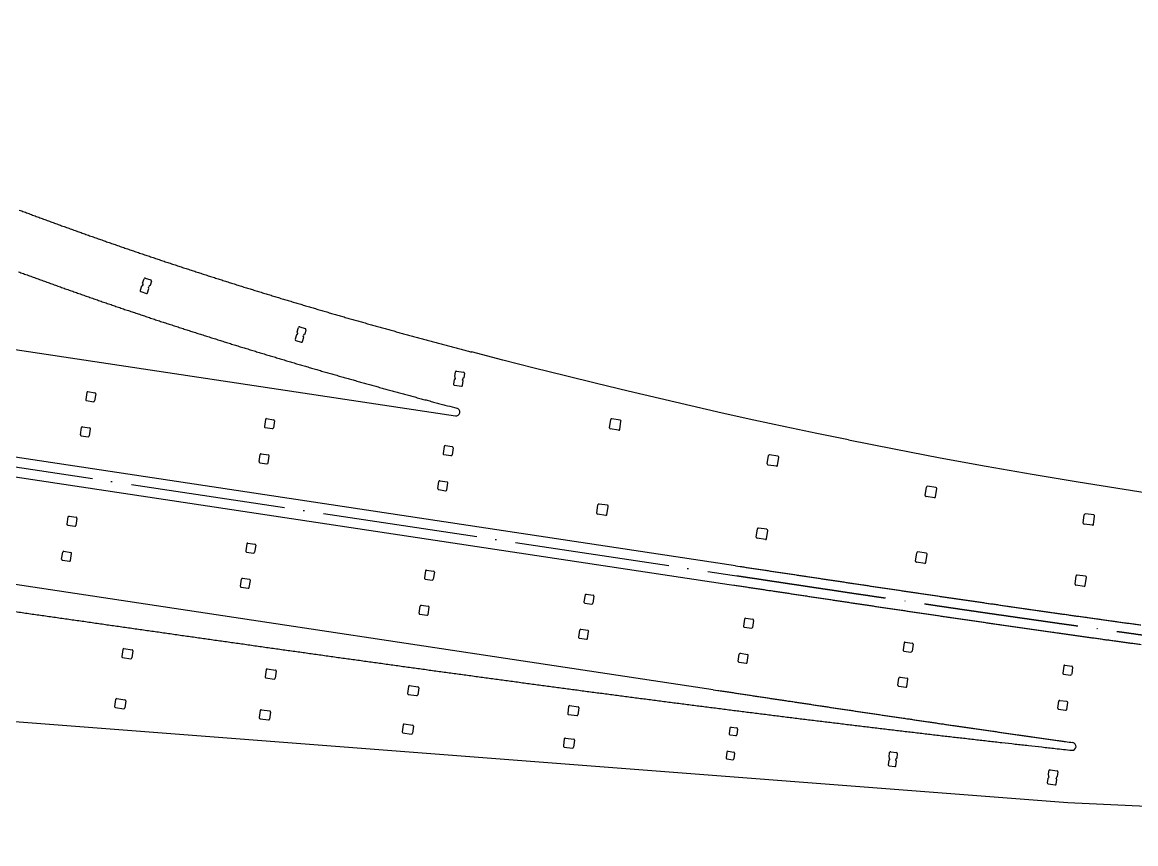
# Model space of a CAD drawing. Header units: inches. Extents: x 499362 to 502582, y 2541888 to 2545349.
# Drawn here: x 501699.5 to 501872, y 2543435.4 to 2543562.6 of the extents above; entities that cross this region are included whole.
import ezdxf

# ---------------------------------------------------------------- set-up
doc = ezdxf.new("R2010")
doc.units = ezdxf.units.IN
doc.linetypes.add('ACAD_ISO04W100', pattern=[30, 24, -3, 0, -3])
doc.layers.add('0-段落划分', color=2, linetype='Continuous')
doc.layers.add('桥-立柱', color=5, linetype='Continuous')

# ---------------------------------------------------------------- blocks, each defined once
blk = doc.blocks.new('A$C035667EC')
at = {"layer": '桥-立柱', "color": 1, "linetype": 'Continuous'}
for p, q in [((501718.17, 2543522.25), (501718.39, 2543522.92)), ((501718.58, 2543523.01), (501719.44, 2543522.73)), ((501718.01, 2543521.78), (501717.79, 2543521.12)), ((501718.14, 2543521.84), (501718.01, 2543521.78)), ((501718.19, 2543521.99), (501718.14, 2543521.84)), ((501718.23, 2543522.13), (501718.17, 2543522.25)), ((501718.19, 2543521.99), (501718.23, 2543522.13)), ((501718.93, 2543520.73), (501719.15, 2543521.4)), ((501719.09, 2543521.53), (501719.14, 2543521.67)), ((501719.15, 2543521.4), (501719.09, 2543521.53)), ((501719.18, 2543521.81), (501719.14, 2543521.67)), ((501719.31, 2543521.87), (501719.18, 2543521.81)), ((501719.53, 2543522.54), (501719.31, 2543521.87)), ((501717.88, 2543520.93), (501718.74, 2543520.64)), ((501741.98, 2543514.21), (501741.78, 2543513.54)), ((501742.1, 2543514.28), (501741.98, 2543514.21)), ((501742.14, 2543514.42), (501742.1, 2543514.28)), ((501742.12, 2543514.69), (501742.32, 2543515.36)), ((501742.19, 2543514.56), (501742.12, 2543514.69)), ((501742.14, 2543514.42), (501742.19, 2543514.56)), ((501742.5, 2543515.46), (501743.37, 2543515.21)), ((501743.06, 2543513.99), (501743.1, 2543514.14)), ((501743.15, 2543514.28), (501743.1, 2543514.14)), ((501743.27, 2543514.35), (501743.15, 2543514.28)), ((501743.47, 2543515.02), (501743.27, 2543514.35)), ((501741.88, 2543513.35), (501742.74, 2543513.1)), ((501742.93, 2543513.2), (501743.13, 2543513.87)), ((501743.13, 2543513.87), (501743.06, 2543513.99)), ((501766.44, 2543507.3), (501766.34, 2543506.61)), ((501766.56, 2543507.38), (501766.44, 2543507.3)), ((501766.52, 2543507.79), (501766.62, 2543508.49)), ((501766.6, 2543507.68), (501766.52, 2543507.79)), ((501766.58, 2543507.53), (501766.56, 2543507.38)), ((501766.58, 2543507.53), (501766.6, 2543507.68)), ((501766.79, 2543508.61), (501767.88, 2543508.45)), ((501767.74, 2543507.2), (501767.77, 2543507.35)), ((501767.83, 2543507.09), (501767.74, 2543507.2)), ((501767.79, 2543507.5), (501767.77, 2543507.35)), ((501767.9, 2543507.59), (501767.79, 2543507.5)), ((501768.01, 2543508.28), (501767.9, 2543507.59)), ((501709.68, 2543505.43), (501710.77, 2543505.26)), ((501766.47, 2543506.44), (501767.55, 2543506.27)), ((501767.72, 2543506.4), (501767.83, 2543507.09)), ((501709.51, 2543505.3), (501709.35, 2543504.21)), ((501709.47, 2543504.04), (501710.56, 2543503.88)), ((501710.89, 2543505.09), (501710.73, 2543504)), ((501737.2, 2543501.13), (501737.03, 2543500.04)), ((501737.37, 2543501.25), (501738.46, 2543501.09)), ((501738.58, 2543500.92), (501738.42, 2543499.83)), ((501790.5, 2543499.82), (501790.69, 2543501.11)), ((501792.15, 2543501.04), (501790.86, 2543501.24)), ((501792.08, 2543499.59), (501792.27, 2543500.87)), ((501708.53, 2543498.77), (501708.69, 2543499.86)), ((501708.65, 2543498.6), (501709.74, 2543498.44)), ((501708.86, 2543499.99), (501709.95, 2543499.82)), ((501709.91, 2543498.57), (501710.08, 2543499.65)), ((501737.16, 2543499.87), (501738.25, 2543499.71)), ((501791.91, 2543499.46), (501790.62, 2543499.65)), ((501764.88, 2543496.95), (501764.72, 2543495.87)), ((501765.06, 2543497.08), (501766.14, 2543496.92)), ((501736.21, 2543494.6), (501736.38, 2543495.69)), ((501736.55, 2543495.82), (501737.64, 2543495.65)), ((501737.6, 2543494.39), (501737.76, 2543495.48)), ((501764.85, 2543495.7), (501765.93, 2543495.53)), ((501766.27, 2543496.75), (501766.11, 2543495.66)), ((501814.94, 2543494.24), (501815.13, 2543495.53)), ((501816.59, 2543495.46), (501815.3, 2543495.65)), ((501816.52, 2543494), (501816.71, 2543495.29)), ((501736.34, 2543494.43), (501737.43, 2543494.27)), ((501816.35, 2543493.88), (501815.06, 2543494.07)), ((501764.24, 2543491.64), (501765.32, 2543491.48)), ((501763.9, 2543490.43), (501764.07, 2543491.52)), ((501764.03, 2543490.26), (501765.11, 2543490.09)), ((501765.29, 2543490.22), (501765.45, 2543491.31)), ((501839.41, 2543489.36), (501839.6, 2543490.65)), ((501841.06, 2543490.58), (501839.77, 2543490.77)), ((501840.99, 2543489.13), (501841.18, 2543490.41)), ((501840.82, 2543489), (501839.54, 2543489.19)), ((501788.51, 2543486.62), (501788.7, 2543487.9)), ((501789.92, 2543486.25), (501788.63, 2543486.45)), ((501790.16, 2543487.84), (501788.87, 2543488.03)), ((501790.09, 2543486.38), (501790.28, 2543487.67)), ((501865.51, 2543486.33), (501864.22, 2543486.5)), ((501706.6, 2543486.02), (501706.44, 2543484.93)), ((501706.57, 2543484.76), (501707.65, 2543484.6)), ((501706.77, 2543486.14), (501707.86, 2543485.98)), ((501707.99, 2543485.81), (501707.82, 2543484.72)), ((501863.88, 2543485.08), (501864.05, 2543486.37)), ((501865.3, 2543484.74), (501864.01, 2543484.92)), ((501865.47, 2543484.87), (501865.64, 2543486.16)), ((501813.23, 2543482.89), (501813.42, 2543484.18)), ((501814.88, 2543484.11), (501813.59, 2543484.3)), ((501814.81, 2543482.65), (501815, 2543483.94)), ((501734.29, 2543481.85), (501734.13, 2543480.76)), ((501734.46, 2543481.97), (501735.55, 2543481.81)), ((501735.68, 2543481.64), (501735.51, 2543480.55)), ((501814.64, 2543482.53), (501813.35, 2543482.72)), ((501705.62, 2543479.49), (501705.78, 2543480.58)), ((501705.96, 2543480.71), (501707.04, 2543480.54)), ((501707, 2543479.28), (501707.17, 2543480.37)), ((501734.25, 2543480.59), (501735.34, 2543480.42)), ((501837.91, 2543479.2), (501838.1, 2543480.48)), ((501839.55, 2543480.42), (501838.27, 2543480.61)), ((501839.49, 2543478.96), (501839.68, 2543480.25)), ((501705.75, 2543479.32), (501706.83, 2543479.16)), ((501839.32, 2543478.84), (501838.03, 2543479.03)), ((501733.31, 2543475.32), (501733.47, 2543476.41)), ((501733.64, 2543476.53), (501734.73, 2543476.37)), ((501734.69, 2543475.11), (501734.86, 2543476.2)), ((501761.98, 2543477.67), (501761.81, 2543476.58)), ((501761.94, 2543476.41), (501763.03, 2543476.25)), ((501762.15, 2543477.8), (501763.24, 2543477.63)), ((501763.36, 2543477.46), (501763.2, 2543476.38)), ((501862.61, 2543475.61), (501862.78, 2543476.9)), ((501864.24, 2543476.86), (501862.95, 2543477.03)), ((501864.2, 2543475.4), (501864.37, 2543476.69)), ((501733.43, 2543475.15), (501734.52, 2543474.98)), ((501864.03, 2543475.27), (501862.74, 2543475.45)), ((501786.7, 2543473.95), (501786.54, 2543472.86)), ((501786.66, 2543472.69), (501787.75, 2543472.52)), ((501786.87, 2543474.07), (501787.96, 2543473.91)), ((501788.08, 2543473.74), (501787.92, 2543472.65)), ((501760.99, 2543471.15), (501761.16, 2543472.23)), ((501761.12, 2543470.98), (501762.21, 2543470.81)), ((501761.33, 2543472.36), (501762.42, 2543472.2)), ((501762.38, 2543470.94), (501762.54, 2543472.03)), ((501811.42, 2543470.22), (501811.26, 2543469.13)), ((501811.59, 2543470.35), (501812.68, 2543470.18)), ((501812.8, 2543470.01), (501812.64, 2543468.92)), ((501785.72, 2543467.42), (501785.88, 2543468.51)), ((501786.05, 2543468.63), (501787.14, 2543468.47)), ((501787.1, 2543467.21), (501787.26, 2543468.3)), ((501811.38, 2543468.96), (501812.47, 2543468.8)), ((501785.84, 2543467.25), (501786.93, 2543467.09)), ((501836.14, 2543466.52), (501835.97, 2543465.43)), ((501836.31, 2543466.65), (501837.39, 2543466.49)), ((501837.52, 2543466.32), (501837.36, 2543465.23)), ((501715.08, 2543465.51), (501714.93, 2543464.42)), ((501715.05, 2543464.25), (501716.34, 2543464.07)), ((501715.25, 2543465.64), (501716.54, 2543465.45)), ((501716.67, 2543465.29), (501716.51, 2543464.2)), ((501810.44, 2543463.69), (501810.6, 2543464.78)), ((501810.77, 2543464.91), (501811.86, 2543464.74)), ((501811.82, 2543463.49), (501811.98, 2543464.57)), ((501836.1, 2543465.26), (501837.19, 2543465.1)), ((501737.28, 2543462.36), (501737.13, 2543461.27)), ((501737.45, 2543462.49), (501738.74, 2543462.31)), ((501810.56, 2543463.52), (501811.65, 2543463.36)), ((501860.85, 2543462.94), (501860.7, 2543461.85)), ((501861.02, 2543463.07), (501862.11, 2543462.92)), ((501862.24, 2543462.75), (501862.09, 2543461.66)), ((501737.26, 2543461.1), (501738.55, 2543460.92)), ((501738.87, 2543462.14), (501738.72, 2543461.05)), ((501835.17, 2543459.99), (501835.33, 2543461.08)), ((501835.5, 2543461.21), (501836.59, 2543461.05)), ((501836.56, 2543459.79), (501836.72, 2543460.88)), ((501860.83, 2543461.68), (501861.92, 2543461.53)), ((501759.35, 2543459.79), (501759.2, 2543458.7)), ((501759.52, 2543459.92), (501760.8, 2543459.74)), ((501760.93, 2543459.57), (501760.78, 2543458.48)), ((501835.3, 2543459.82), (501836.38, 2543459.66)), ((501713.98, 2543457.76), (501713.82, 2543456.67)), ((501714.15, 2543457.89), (501715.43, 2543457.7)), ((501715.56, 2543457.53), (501715.41, 2543456.44)), ((501759.32, 2543458.53), (501760.61, 2543458.36)), ((501859.94, 2543456.41), (501860.09, 2543457.5)), ((501860.26, 2543457.62), (501861.35, 2543457.47)), ((501861.32, 2543456.21), (501861.47, 2543457.3)), ((501713.95, 2543456.5), (501715.24, 2543456.32)), ((501736.39, 2543456.03), (501736.24, 2543454.94)), ((501736.56, 2543456.16), (501737.85, 2543455.98)), ((501737.98, 2543455.81), (501737.82, 2543454.72)), ((501784.16, 2543456.68), (501784.02, 2543455.59)), ((501784.15, 2543455.42), (501785.43, 2543455.25)), ((501784.33, 2543456.81), (501785.62, 2543456.64)), ((501785.75, 2543456.47), (501785.6, 2543455.38)), ((501860.06, 2543456.24), (501861.15, 2543456.08)), ((501736.37, 2543454.77), (501737.65, 2543454.59)), ((501758.53, 2543453.83), (501758.38, 2543452.74)), ((501758.69, 2543453.96), (501759.98, 2543453.78)), ((501758.5, 2543452.57), (501759.79, 2543452.39)), ((501760.11, 2543453.61), (501759.96, 2543452.52)), ((501809.15, 2543453.33), (501809.04, 2543452.44)), ((501809.17, 2543452.27), (501810.06, 2543452.16)), ((501809.32, 2543453.46), (501810.21, 2543453.35)), ((501810.34, 2543453.18), (501810.23, 2543452.29)), ((501783.49, 2543451.65), (501783.35, 2543450.56)), ((501783.48, 2543450.39), (501784.77, 2543450.22)), ((501783.66, 2543451.78), (501784.95, 2543451.61)), ((501785.08, 2543451.44), (501784.94, 2543450.35)), ((501808.68, 2543449.6), (501808.56, 2543448.71)), ((501808.69, 2543448.54), (501809.59, 2543448.43)), ((501808.85, 2543449.73), (501809.74, 2543449.62)), ((501809.87, 2543449.45), (501809.76, 2543448.56)), ((501833.81, 2543448.84), (501833.89, 2543449.53)), ((501833.89, 2543448.73), (501833.81, 2543448.84)), ((501833.88, 2543448.58), (501833.86, 2543448.43)), ((501833.88, 2543448.58), (501833.89, 2543448.73)), ((501834.05, 2543449.66), (501834.95, 2543449.56)), ((501834.89, 2543448.61), (501834.87, 2543448.46)), ((501835, 2543448.69), (501834.89, 2543448.61)), ((501835.08, 2543449.39), (501835, 2543448.69)), ((501833.75, 2543448.34), (501833.66, 2543447.64)), ((501833.86, 2543448.43), (501833.75, 2543448.34)), ((501833.8, 2543447.48), (501834.69, 2543447.37)), ((501834.85, 2543448.31), (501834.87, 2543448.46)), ((501834.94, 2543448.2), (501834.85, 2543448.31)), ((501834.86, 2543447.5), (501834.94, 2543448.2)), ((501858.74, 2543446.85), (501859.83, 2543446.7)), ((501858.41, 2543445.54), (501858.31, 2543444.85)), ((501858.52, 2543445.62), (501858.41, 2543445.54)), ((501858.48, 2543446.03), (501858.57, 2543446.73)), ((501858.56, 2543445.92), (501858.48, 2543446.03)), ((501858.54, 2543445.77), (501858.52, 2543445.62)), ((501858.54, 2543445.77), (501858.56, 2543445.92)), ((501859.7, 2543444.65), (501859.79, 2543445.34)), ((501859.71, 2543445.46), (501859.73, 2543445.61)), ((501859.79, 2543445.34), (501859.71, 2543445.46)), ((501859.75, 2543445.75), (501859.73, 2543445.61)), ((501859.86, 2543445.84), (501859.75, 2543445.75)), ((501859.96, 2543446.53), (501859.86, 2543445.84)), ((501858.44, 2543444.68), (501859.53, 2543444.52))]:
    blk.add_line(p, q, dxfattribs=at)
for centre, start, end in [((501718.54, 2543522.87), 71.4683, 161.4683), ((501719.39, 2543522.58), 341.4683, 71.4683), ((501717.93, 2543521.07), 161.4683, 251.4683), ((501718.79, 2543520.78), 251.4683, 341.4683), ((501742.46, 2543515.32), 73.5179, 163.5179), ((501743.33, 2543515.06), 343.5179, 73.5179), ((501741.92, 2543513.49), 163.5179, 253.5179), ((501742.79, 2543513.24), 253.5179, 343.5179), ((501766.77, 2543508.46), 81.4286, 171.4286), ((501767.86, 2543508.3), 351.4286, 81.4286), ((501709.66, 2543505.28), 81.4286, 171.4286), ((501766.49, 2543506.59), 171.4286, 261.4286), ((501767.58, 2543506.42), 261.4286, 351.4286), ((501709.49, 2543504.19), 171.4286, 261.4286), ((501710.58, 2543504.03), 261.4286, 351.4286), ((501710.75, 2543505.11), 351.4286, 81.4286), ((501737.35, 2543501.11), 81.4286, 171.4286), ((501738.43, 2543500.94), 351.4286, 81.4286), ((501790.84, 2543501.09), 81.4285, 171.4285), ((501792.13, 2543500.89), 351.4285, 81.4285), ((501708.68, 2543498.75), 171.4286, 261.4286), ((501708.84, 2543499.84), 81.4286, 171.4286), ((501709.76, 2543498.59), 261.4286, 351.4286), ((501709.93, 2543499.68), 351.4286, 81.4286), ((501737.18, 2543500.02), 171.4286, 261.4286), ((501738.27, 2543499.85), 261.4286, 351.4286), ((501790.65, 2543499.8), 171.4285, 261.4285), ((501791.93, 2543499.61), 261.4285, 351.4285), ((501765.03, 2543496.93), 81.4286, 171.4286), ((501766.12, 2543496.77), 351.4286, 81.4286), ((501736.53, 2543495.67), 81.4286, 171.4286), ((501737.61, 2543495.5), 351.4286, 81.4286), ((501764.87, 2543495.84), 171.4286, 261.4286), ((501765.96, 2543495.68), 261.4286, 351.4286), ((501815.28, 2543495.5), 81.431, 171.431), ((501816.57, 2543495.31), 351.431, 81.431), ((501736.36, 2543494.58), 171.4286, 261.4286), ((501737.45, 2543494.42), 261.4286, 351.4286), ((501815.09, 2543494.22), 171.431, 261.431), ((501816.37, 2543494.03), 261.431, 351.431), ((501764.21, 2543491.49), 81.4286, 171.4286), ((501764.05, 2543490.41), 171.4286, 261.4286), ((501765.14, 2543490.24), 261.4286, 351.4286), ((501765.3, 2543491.33), 351.4286, 81.4286), ((501839.75, 2543490.63), 81.5912, 171.5912), ((501841.03, 2543490.44), 351.5912, 81.5912), ((501839.56, 2543489.34), 171.5912, 261.5912), ((501840.84, 2543489.15), 261.5912, 351.5912), ((501788.66, 2543486.6), 171.4285, 261.4285), ((501788.85, 2543487.88), 81.4285, 171.4285), ((501790.14, 2543487.69), 351.4285, 81.4285), ((501864.2, 2543486.35), 82.3632, 172.3632), ((501706.59, 2543484.91), 171.4286, 261.4286), ((501706.75, 2543486), 81.4286, 171.4286), ((501707.68, 2543484.74), 261.4286, 351.4286), ((501707.84, 2543485.83), 351.4286, 81.4286), ((501789.94, 2543486.4), 261.4285, 351.4285), ((501864.03, 2543485.06), 172.3632, 262.3632), ((501865.32, 2543484.89), 262.3632, 352.3632), ((501865.49, 2543486.18), 352.3632, 82.3632), ((501813.57, 2543484.16), 81.431, 171.431), ((501814.86, 2543483.96), 351.431, 81.431), ((501734.44, 2543481.82), 81.4286, 171.4286), ((501735.53, 2543481.66), 351.4286, 81.4286), ((501813.38, 2543482.87), 171.431, 261.431), ((501814.66, 2543482.68), 261.431, 351.431), ((501705.93, 2543480.56), 81.4286, 171.4286), ((501707.02, 2543480.39), 351.4286, 81.4286), ((501734.28, 2543480.74), 171.4286, 261.4286), ((501735.36, 2543480.57), 261.4286, 351.4286), ((501838.25, 2543480.46), 81.5912, 171.5912), ((501839.53, 2543480.27), 351.5912, 81.5912), ((501705.77, 2543479.47), 171.4286, 261.4286), ((501706.86, 2543479.31), 261.4286, 351.4286), ((501838.06, 2543479.17), 171.5912, 261.5912), ((501839.34, 2543478.98), 261.5912, 351.5912), ((501733.62, 2543476.38), 81.4286, 171.4286), ((501734.71, 2543476.22), 351.4286, 81.4286), ((501761.96, 2543476.56), 171.4286, 261.4286), ((501762.13, 2543477.65), 81.4286, 171.4286), ((501763.05, 2543476.4), 261.4286, 351.4286), ((501763.21, 2543477.49), 351.4286, 81.4286), ((501862.93, 2543476.88), 82.3632, 172.3632), ((501864.22, 2543476.71), 352.3632, 82.3632), ((501733.46, 2543475.3), 171.4286, 261.4286), ((501734.54, 2543475.13), 261.4286, 351.4286), ((501862.76, 2543475.59), 172.3632, 262.3632), ((501864.05, 2543475.42), 262.3632, 352.3632), ((501786.68, 2543472.84), 171.4286, 261.4286), ((501786.85, 2543473.92), 81.4286, 171.4286), ((501787.77, 2543472.67), 261.4286, 351.4286), ((501787.94, 2543473.76), 351.4286, 81.4286), ((501761.14, 2543471.12), 171.4286, 261.4286), ((501761.31, 2543472.21), 81.4286, 171.4286), ((501762.23, 2543470.96), 261.4286, 351.4286), ((501762.39, 2543472.05), 351.4286, 81.4286), ((501811.57, 2543470.2), 81.4322, 171.4322), ((501812.66, 2543470.03), 351.4322, 81.4322), ((501786.03, 2543468.49), 81.4286, 171.4286), ((501787.12, 2543468.32), 351.4286, 81.4286), ((501811.4, 2543469.11), 171.4322, 261.4322), ((501812.49, 2543468.95), 261.4322, 351.4322), ((501785.86, 2543467.4), 171.4286, 261.4286), ((501786.95, 2543467.23), 261.4286, 351.4286), ((501836.28, 2543466.5), 81.5916, 171.5916), ((501837.37, 2543466.34), 351.5916, 81.5916), ((501715.07, 2543464.4), 171.888, 261.888), ((501715.23, 2543465.49), 81.888, 171.888), ((501716.36, 2543464.22), 261.888, 351.888), ((501716.52, 2543465.31), 351.888, 81.888), ((501810.75, 2543464.76), 81.4322, 171.4322), ((501811.84, 2543464.6), 351.4322, 81.4322), ((501836.12, 2543465.41), 171.5916, 261.5916), ((501837.21, 2543465.25), 261.5916, 351.5916), ((501737.43, 2543462.34), 81.9901, 171.9901), ((501738.72, 2543462.16), 351.9901, 81.9901), ((501810.58, 2543463.67), 171.4322, 261.4322), ((501811.67, 2543463.51), 261.4322, 351.4322), ((501861, 2543462.92), 81.9957, 171.9957), ((501862.09, 2543462.77), 351.9957, 81.9957), ((501737.28, 2543461.25), 171.9901, 261.9901), ((501738.57, 2543461.07), 261.9901, 351.9901), ((501835.48, 2543461.06), 81.5916, 171.5916), ((501836.57, 2543460.9), 351.5916, 81.5916), ((501860.85, 2543461.83), 171.9957, 261.9957), ((501861.94, 2543461.68), 261.9957, 351.9957), ((501759.5, 2543459.77), 82.1585, 172.1585), ((501760.78, 2543459.59), 352.1585, 82.1585), ((501835.32, 2543459.97), 171.5916, 261.5916), ((501836.41, 2543459.81), 261.5916, 351.5916), ((501714.13, 2543457.74), 81.888, 171.888), ((501715.41, 2543457.55), 351.888, 81.888), ((501759.35, 2543458.68), 172.1585, 262.1585), ((501760.63, 2543458.5), 262.1585, 352.1585), ((501860.24, 2543457.47), 81.9957, 171.9957), ((501861.33, 2543457.32), 351.9957, 81.9957), ((501713.97, 2543456.65), 171.888, 261.888), ((501715.26, 2543456.46), 261.888, 351.888), ((501736.54, 2543456.01), 81.9901, 171.9901), ((501737.83, 2543455.83), 351.9901, 81.9901), ((501784.17, 2543455.57), 172.4295, 262.4295), ((501784.31, 2543456.66), 82.4295, 172.4295), ((501785.6, 2543456.49), 352.4295, 82.4295), ((501860.08, 2543456.39), 171.9957, 261.9957), ((501861.17, 2543456.23), 261.9957, 351.9957), ((501736.39, 2543454.92), 171.9901, 261.9901), ((501737.68, 2543454.74), 261.9901, 351.9901), ((501758.67, 2543453.81), 82.1585, 172.1585), ((501759.96, 2543453.63), 352.1585, 82.1585), ((501785.45, 2543455.4), 262.4295, 352.4295), ((501758.52, 2543452.72), 172.1585, 262.1585), ((501759.81, 2543452.54), 262.1585, 352.1585), ((501809.19, 2543452.42), 172.7858, 262.7858), ((501809.3, 2543453.31), 82.7858, 172.7858), ((501810.08, 2543452.3), 262.7858, 352.7858), ((501810.19, 2543453.2), 352.7858, 82.7858), ((501783.5, 2543450.54), 172.4295, 262.4295), ((501783.64, 2543451.63), 82.4295, 172.4295), ((501784.79, 2543450.37), 262.4295, 352.4295), ((501784.93, 2543451.46), 352.4295, 82.4295), ((501808.71, 2543448.69), 172.7858, 262.7858), ((501808.83, 2543449.58), 82.7858, 172.7858), ((501809.61, 2543448.58), 262.7858, 352.7858), ((501809.72, 2543449.47), 352.7858, 82.7858), ((501834.04, 2543449.51), 83.2283, 173.2283), ((501834.93, 2543449.41), 353.2283, 83.2283), ((501833.81, 2543447.63), 173.2283, 263.2283), ((501834.71, 2543447.52), 263.2283, 353.2283), ((501858.72, 2543446.71), 81.9957, 171.9957), ((501859.81, 2543446.55), 351.9957, 81.9957), ((501858.46, 2543444.82), 171.9957, 261.9957), ((501859.55, 2543444.67), 261.9957, 351.9957)]:
    blk.add_arc(centre, 0.15, start, end, dxfattribs=at)
blk = doc.blocks.new('A$C3A006F90')
at = {"layer": '0-段落划分', "color": 2}
for p, q in [((501810.03, 2543478.47), (501251.59, 2543562.64)), ((501249.41, 2543559.94), (501809.01, 2543475.59)), ((501806.55, 2543459.27), (501246.95, 2543543.62)), ((501523.71, 2543538.31), (501766.62, 2543501.7)), ((501592.65, 2543462.49), (501861.51, 2543441.8)), ((501861.51, 2543441.8), (501921.48, 2543439.03))]:
    blk.add_line(p, q, dxfattribs=at)
at = {"layer": '0-段落划分', "color": 2, "linetype": 'ACAD_ISO04W100'}
blk.add_line((501299.73, 2543553.87), (501809.52, 2543477.03), dxfattribs=at)
at = {"layer": '0-段落划分', "color": 2, "flags": 128}
for points in [[(501699.06, 2543533.56, -0.000339), (501699.81, 2543533.28, -0.000337), (501700.56, 2543533, -0.000336), (501701.31, 2543532.72, -0.000335), (501702.06, 2543532.44, -0.000334), (501702.81, 2543532.17, -0.000332), (501703.56, 2543531.89, -0.000331), (501704.31, 2543531.62, -0.00033), (501705.06, 2543531.34, -0.000329), (501705.81, 2543531.07, -0.000328), (501706.56, 2543530.8, -0.000326), (501707.32, 2543530.53, -0.000325), (501708.07, 2543530.26, -0.000324), (501708.82, 2543529.99, -0.000323), (501709.58, 2543529.72, -0.000321), (501710.33, 2543529.45, -0.00032), (501711.08, 2543529.19, -0.000319), (501711.84, 2543528.92, -0.000318), (501712.59, 2543528.66, -0.000316), (501713.35, 2543528.4, -0.000315), (501714.1, 2543528.13, -0.000314), (501714.86, 2543527.87, -0.000313), (501715.61, 2543527.61, -0.000312), (501716.37, 2543527.35, -0.00031), (501717.13, 2543527.09, -0.000309), (501717.88, 2543526.84, -0.000308), (501718.64, 2543526.58, -0.000307), (501719.4, 2543526.33, -0.000305), (501720.16, 2543526.07, -0.000304), (501720.92, 2543525.82, -0.000303), (501721.67, 2543525.56, -0.000302), (501722.43, 2543525.31, -0.0003), (501723.19, 2543525.06, -0.000299), (501723.95, 2543524.81, -0.000298), (501724.71, 2543524.56, -0.000297), (501725.47, 2543524.32, -0.000296), (501726.23, 2543524.07, -0.000294), (501726.99, 2543523.82, -0.000293), (501727.75, 2543523.58, -0.000292), (501728.51, 2543523.33, -0.000291), (501729.28, 2543523.09, -0.000289), (501730.04, 2543522.85, -0.000288), (501730.8, 2543522.6, -0.000287), (501731.56, 2543522.36, -0.000286), (501732.33, 2543522.12, -0.000284), (501733.09, 2543521.88, -0.000283), (501733.85, 2543521.64, -0.000282), (501734.62, 2543521.41, -0.000281), (501735.38, 2543521.17, -0.00028), (501736.14, 2543520.93, -0.000278), (501736.91, 2543520.7, -0.000277), (501737.67, 2543520.47, -0.000276), (501738.44, 2543520.23, -0.000275), (501739.2, 2543520, -0.000273), (501739.97, 2543519.77, -0.000272), (501740.73, 2543519.54, -0.000271), (501741.5, 2543519.31, -0.00027), (501742.27, 2543519.08, -0.000268), (501743.03, 2543518.85, -0.000267), (501743.8, 2543518.62, -0.000266), (501744.57, 2543518.4, -0.000265), (501745.33, 2543518.17, -0.000263), (501746.1, 2543517.95, -0.000262), (501746.87, 2543517.72, -0.000261), (501747.64, 2543517.5, -0.00026), (501748.4, 2543517.28, -0.000259), (501749.17, 2543517.05, -0.000257), (501749.94, 2543516.83, -0.000256), (501750.71, 2543516.61, -0.000255), (501751.48, 2543516.39, -0.000254), (501752.25, 2543516.17, -0.000252), (501753.02, 2543515.96, -0.000251), (501753.79, 2543515.74, -0.00025), (501754.56, 2543515.52, -0.000249), (501755.33, 2543515.31, -0.000247), (501756.1, 2543515.09, -0.000246), (501756.87, 2543514.88, -0.000245), (501757.64, 2543514.67, -0.000244), (501758.41, 2543514.45, -0.000243), (501759.18, 2543514.24, -0.000241), (501759.95, 2543514.03, -0.00024), (501760.73, 2543513.82, -0.000239), (501761.5, 2543513.61, -0.000238), (501762.27, 2543513.4, -0.000236), (501763.04, 2543513.19, -0.000235), (501763.81, 2543512.99, -0.000234), (501764.59, 2543512.78, -0.000233), (501765.36, 2543512.58, -0.000231), (501766.13, 2543512.37, -0.00023), (501766.91, 2543512.17, -0.000229), (501767.68, 2543511.96, -0.000228), (501768.45, 2543511.76, -0.000201), (501769.14, 2543511.58, -0.000201)], [(501698.94, 2543524, -0.000344), (501699.7, 2543523.72, -0.000343), (501700.46, 2543523.44, -0.000341), (501701.22, 2543523.16, -0.00034), (501701.98, 2543522.88, -0.000339), (501702.75, 2543522.61, -0.000337), (501703.51, 2543522.33, -0.000336), (501704.27, 2543522.06, -0.000335), (501705.04, 2543521.78, -0.000333), (501705.8, 2543521.51, -0.000332), (501706.57, 2543521.24, -0.000331), (501707.33, 2543520.97, -0.00033), (501708.1, 2543520.7, -0.000328), (501708.86, 2543520.43, -0.000327), (501709.63, 2543520.16, -0.000326), (501710.39, 2543519.89, -0.000324), (501711.16, 2543519.63, -0.000323), (501711.92, 2543519.36, -0.000322), (501712.69, 2543519.1, -0.00032), (501713.46, 2543518.84, -0.000319), (501714.23, 2543518.58, -0.000318), (501714.99, 2543518.31, -0.000317), (501715.76, 2543518.05, -0.000315), (501716.53, 2543517.8, -0.000314), (501717.3, 2543517.54, -0.000313), (501718.07, 2543517.28, -0.000311), (501718.83, 2543517.02, -0.00031), (501719.6, 2543516.77, -0.000309), (501720.37, 2543516.51, -0.000307), (501721.14, 2543516.26, -0.000306), (501721.91, 2543516.01, -0.000305), (501722.68, 2543515.76, -0.000304), (501723.45, 2543515.51, -0.000302), (501724.23, 2543515.26, -0.000301), (501725, 2543515.01, -0.0003), (501725.77, 2543514.76, -0.000298), (501726.54, 2543514.51, -0.000297), (501727.31, 2543514.27, -0.000296), (501728.08, 2543514.02, -0.000294), (501728.86, 2543513.78, -0.000293), (501729.63, 2543513.54, -0.000292), (501730.4, 2543513.29, -0.000291), (501731.17, 2543513.05, -0.000289), (501731.95, 2543512.81, -0.000288), (501732.72, 2543512.57, -0.000287), (501733.49, 2543512.33, -0.000285), (501734.27, 2543512.1, -0.000284), (501735.04, 2543511.86, -0.000283), (501735.82, 2543511.62, -0.000281), (501736.59, 2543511.39, -0.00028), (501737.37, 2543511.15, -0.000279), (501738.14, 2543510.92, -0.000278), (501738.92, 2543510.69, -0.000276), (501739.69, 2543510.45, -0.000275), (501740.47, 2543510.22, -0.000274), (501741.24, 2543509.99, -0.000272), (501742.02, 2543509.76, -0.000271), (501742.8, 2543509.54, -0.00027), (501743.57, 2543509.31, -0.000269), (501744.35, 2543509.08, -0.000267), (501745.13, 2543508.86, -0.000266), (501745.9, 2543508.63, -0.000265), (501746.68, 2543508.41, -0.000263), (501747.46, 2543508.18, -0.000262), (501748.24, 2543507.96, -0.000261), (501749.02, 2543507.74, -0.000259), (501749.79, 2543507.52, -0.000258), (501750.57, 2543507.3, -0.000257), (501751.35, 2543507.08, -0.000256), (501752.13, 2543506.86, -0.000254), (501752.91, 2543506.64, -0.000253), (501753.69, 2543506.42, -0.000252), (501754.47, 2543506.21, -0.00025), (501755.25, 2543505.99, -0.000249), (501756.02, 2543505.78, -0.000248), (501756.8, 2543505.56, -0.000247), (501757.58, 2543505.35, -0.000245), (501758.36, 2543505.14, -0.000244), (501759.14, 2543504.92, -0.000243), (501759.93, 2543504.71, -0.000241), (501760.71, 2543504.5, -0.00024), (501761.49, 2543504.29, -0.000239), (501762.27, 2543504.09, -0.000238), (501763.05, 2543503.88, -0.000236), (501763.83, 2543503.67, -0.000235), (501764.61, 2543503.46, -0.000234), (501765.39, 2543503.26, -0.000232), (501766.86, 2543502.87)], [(501810.03, 2543478.47), (501810.75, 2543478.36, -0.000001), (501811.47, 2543478.25, -0.000002), (501812.19, 2543478.14, -0.000003), (501812.91, 2543478.04, -0.000004), (501813.63, 2543477.93, -0.000005), (501814.35, 2543477.82, -0.000006), (501815.07, 2543477.71, -0.000007), (501815.79, 2543477.6, -0.000008), (501816.51, 2543477.49, -0.000009), (501817.23, 2543477.38, -0.00001), (501817.95, 2543477.28, -0.000011), (501818.67, 2543477.17, -0.000012), (501819.39, 2543477.06, -0.000013), (501820.11, 2543476.95, -0.000013), (501820.83, 2543476.84, -0.000014), (501821.55, 2543476.74, -0.000015), (501822.27, 2543476.63, -0.000016), (501822.99, 2543476.52, -0.000017), (501823.71, 2543476.41, -0.000018), (501824.43, 2543476.3, -0.000019), (501825.15, 2543476.19, -0.00002), (501825.87, 2543476.09, -0.000021), (501826.59, 2543475.98, -0.000022), (501827.31, 2543475.87, -0.000023), (501828.03, 2543475.76, -0.000024), (501828.76, 2543475.66, -0.000025), (501829.48, 2543475.55, -0.000026), (501830.2, 2543475.44, -0.000026), (501830.92, 2543475.33, -0.000027), (501831.64, 2543475.22, -0.000028), (501832.36, 2543475.12, -0.000029), (501833.08, 2543475.01, -0.00003), (501833.8, 2543474.9, -0.000031), (501834.52, 2543474.8, -0.000032), (501835.24, 2543474.69, -0.000033), (501835.96, 2543474.58, -0.000034), (501836.69, 2543474.47, -0.000035), (501837.41, 2543474.37, -0.000036), (501838.13, 2543474.26, -0.000037), (501838.85, 2543474.15, -0.000038), (501839.57, 2543474.05, -0.000038), (501840.29, 2543473.94, -0.000039), (501841.01, 2543473.84, -0.00004), (501841.74, 2543473.73, -0.000041), (501842.46, 2543473.62, -0.000042), (501843.18, 2543473.52, -0.000043), (501843.9, 2543473.41, -0.000044), (501844.62, 2543473.31, -0.000045), (501845.34, 2543473.2, -0.000046), (501846.07, 2543473.1, -0.000047), (501846.79, 2543472.99, -0.000048), (501847.51, 2543472.88, -0.000049), (501848.23, 2543472.78, -0.00005), (501848.95, 2543472.67, -0.000051), (501849.67, 2543472.57, -0.000051), (501850.4, 2543472.47, -0.000052), (501851.12, 2543472.36, -0.000053), (501851.84, 2543472.26, -0.000054), (501852.56, 2543472.15, -0.000055), (501853.29, 2543472.05, -0.000056), (501854.01, 2543471.94, -0.000057), (501854.73, 2543471.84, -0.000058), (501855.45, 2543471.74, -0.000059), (501856.18, 2543471.63, -0.00006), (501856.9, 2543471.53, -0.000061), (501857.62, 2543471.43, -0.000062), (501858.34, 2543471.32, -0.000063), (501859.07, 2543471.22, -0.000064), (501859.79, 2543471.12, -0.000064), (501860.51, 2543471.02, -0.000065), (501861.23, 2543470.92, -0.000066), (501861.96, 2543470.81, -0.000067), (501862.68, 2543470.71, -0.000068), (501863.4, 2543470.61, -0.000069), (501864.13, 2543470.51, -0.00007), (501864.85, 2543470.41, -0.000071), (501865.57, 2543470.31, -0.000072), (501866.3, 2543470.21, -0.000073), (501867.02, 2543470.1, -0.000074), (501867.74, 2543470, -0.000075), (501868.47, 2543469.9, -0.000076), (501869.19, 2543469.8, -0.000077), (501869.91, 2543469.7, -0.000077), (501870.64, 2543469.6, -0.000078), (501871.36, 2543469.51, -0.000079), (501872.08, 2543469.41, -0.00008), (501872.81, 2543469.31, -0.000081)], [(501809.01, 2543475.59), (501809.73, 2543475.48, -0.000001), (501810.46, 2543475.37, -0.000002), (501811.18, 2543475.26, -0.000003), (501811.91, 2543475.15, -0.000004), (501812.64, 2543475.04, -0.000005), (501813.36, 2543474.93, -0.000006), (501814.09, 2543474.82, -0.000007), (501814.81, 2543474.71, -0.000008), (501815.54, 2543474.61, -0.000009), (501816.27, 2543474.5, -0.00001), (501816.99, 2543474.39, -0.000011), (501817.72, 2543474.28, -0.000011), (501818.44, 2543474.17, -0.000012), (501819.17, 2543474.06, -0.000013), (501819.9, 2543473.95, -0.000014), (501820.62, 2543473.84, -0.000015), (501821.35, 2543473.73, -0.000016), (501822.07, 2543473.62, -0.000017), (501822.8, 2543473.51, -0.000018), (501823.53, 2543473.41, -0.000019), (501824.25, 2543473.3, -0.00002), (501824.98, 2543473.19, -0.000021), (501825.7, 2543473.08, -0.000022), (501826.43, 2543472.97, -0.000023), (501827.15, 2543472.86, -0.000023), (501827.88, 2543472.75, -0.000024), (501828.61, 2543472.64, -0.000025), (501829.33, 2543472.54, -0.000026), (501830.06, 2543472.43, -0.000027), (501830.78, 2543472.32, -0.000028), (501831.51, 2543472.21, -0.000029), (501832.23, 2543472.1, -0.00003), (501832.96, 2543472, -0.000031), (501833.68, 2543471.89, -0.000032), (501834.41, 2543471.78, -0.000033), (501835.13, 2543471.67, -0.000034), (501835.86, 2543471.57, -0.000034), (501836.59, 2543471.46, -0.000035), (501837.31, 2543471.35, -0.000036), (501838.04, 2543471.24, -0.000037), (501838.76, 2543471.14, -0.000038), (501839.49, 2543471.03, -0.000039), (501840.21, 2543470.92, -0.00004), (501840.94, 2543470.82, -0.000041), (501841.66, 2543470.71, -0.000042), (501842.39, 2543470.6, -0.000043), (501843.11, 2543470.5, -0.000044), (501843.84, 2543470.39, -0.000045), (501844.56, 2543470.28, -0.000045), (501845.29, 2543470.18, -0.000046), (501846.01, 2543470.07, -0.000047), (501846.74, 2543469.97, -0.000048), (501847.47, 2543469.86, -0.000049), (501848.19, 2543469.76, -0.00005), (501848.92, 2543469.65, -0.000051), (501849.64, 2543469.55, -0.000052), (501850.37, 2543469.44, -0.000053), (501851.09, 2543469.34, -0.000054), (501851.82, 2543469.23, -0.000055), (501852.54, 2543469.13, -0.000056), (501853.27, 2543469.02, -0.000057), (501853.99, 2543468.92, -0.000057), (501854.72, 2543468.81, -0.000058), (501855.44, 2543468.71, -0.000059), (501856.17, 2543468.61, -0.00006), (501856.89, 2543468.5, -0.000061), (501857.62, 2543468.4, -0.000062), (501858.34, 2543468.3, -0.000063), (501859.07, 2543468.19, -0.000064), (501859.79, 2543468.09, -0.000065), (501860.52, 2543467.99, -0.000066), (501861.24, 2543467.89, -0.000067), (501861.97, 2543467.78, -0.000068), (501862.69, 2543467.68, -0.000068), (501863.42, 2543467.58, -0.000069), (501864.14, 2543467.48, -0.00007), (501864.87, 2543467.38, -0.000071), (501865.59, 2543467.28, -0.000072), (501866.32, 2543467.18, -0.000073), (501867.04, 2543467.07, -0.000074), (501867.77, 2543466.97, -0.000075), (501868.49, 2543466.87, -0.000076), (501869.22, 2543466.77, -0.000077), (501869.94, 2543466.67, -0.000078), (501870.67, 2543466.57, -0.000079), (501871.39, 2543466.48, -0.00008), (501872.12, 2543466.38, -0.00008), (501872.84, 2543466.28, -0.000081)], [(501694.63, 2543471.92, -0.000001), (501696.69, 2543471.62, -0.000004), (501698.75, 2543471.33, -0.000006), (501700.81, 2543471.03, -0.000009), (501702.86, 2543470.74, -0.000012), (501704.92, 2543470.45, -0.000014), (501706.98, 2543470.15, -0.000017), (501709.04, 2543469.86, -0.000019), (501711.1, 2543469.56, -0.000022), (501713.16, 2543469.27, -0.000025), (501715.22, 2543468.98, -0.000027), (501717.28, 2543468.68, -0.00003), (501719.33, 2543468.39, -0.000032), (501721.39, 2543468.1, -0.000035), (501723.45, 2543467.8, -0.000037), (501725.51, 2543467.51, -0.00004), (501727.57, 2543467.22, -0.000043), (501729.63, 2543466.93, -0.000045), (501731.69, 2543466.64, -0.000048), (501733.75, 2543466.35, -0.00005), (501735.81, 2543466.05, -0.000053), (501737.87, 2543465.76, -0.000056), (501739.93, 2543465.47, -0.000058), (501741.98, 2543465.19, -0.000061), (501744.04, 2543464.9, -0.000063), (501746.1, 2543464.61, -0.000066), (501748.16, 2543464.32, -0.000069), (501750.22, 2543464.03, -0.000071), (501752.28, 2543463.75, -0.000074), (501754.34, 2543463.46, -0.000076), (501756.4, 2543463.18, -0.000079), (501758.46, 2543462.89, -0.000081), (501760.52, 2543462.61, -0.000084), (501762.58, 2543462.32, -0.000087), (501764.64, 2543462.04, -0.000089), (501766.7, 2543461.76, -0.000092), (501768.76, 2543461.48, -0.000094), (501770.82, 2543461.2, -0.000097), (501772.88, 2543460.92, -0.0001), (501774.94, 2543460.64, -0.000102), (501777, 2543460.36, -0.000105), (501779.07, 2543460.08, -0.000107), (501781.13, 2543459.81, -0.00011), (501783.19, 2543459.53, -0.000112), (501785.25, 2543459.26, -0.000115), (501787.31, 2543458.98, -0.000118), (501789.37, 2543458.71, -0.00012), (501791.43, 2543458.44, -0.000123), (501793.49, 2543458.17, -0.000125), (501795.56, 2543457.9, -0.000128), (501797.62, 2543457.63, -0.00013), (501799.68, 2543457.36, -0.000133), (501801.74, 2543457.1, -0.000136), (501803.8, 2543456.83, -0.000138), (501805.87, 2543456.57, -0.000141), (501807.93, 2543456.31, -0.000143), (501809.99, 2543456.04, -0.000146), (501812.05, 2543455.78, -0.000149), (501814.12, 2543455.52, -0.000151), (501816.18, 2543455.27, -0.000154), (501818.24, 2543455.01, -0.000156), (501820.31, 2543454.75, -0.000159), (501822.37, 2543454.5, -0.000161), (501824.43, 2543454.25, -0.000164), (501826.5, 2543454, -0.000167), (501828.56, 2543453.75, -0.000169), (501830.63, 2543453.5, -0.000172), (501832.69, 2543453.25, -0.000174), (501834.75, 2543453, -0.000177), (501836.82, 2543452.76, -0.00018), (501838.88, 2543452.52, -0.000182), (501840.95, 2543452.27, -0.000185), (501843.01, 2543452.03, -0.000187), (501845.08, 2543451.8, -0.00019), (501847.14, 2543451.56, -0.000192), (501849.21, 2543451.32, -0.000195), (501851.28, 2543451.09, -0.000198), (501853.34, 2543450.86, -0.0002), (501855.41, 2543450.63, -0.000203), (501857.47, 2543450.4, -0.000205), (501859.54, 2543450.17, -0.000208), (501862.11, 2543449.89)], [(501806.55, 2543459.27), (501807.27, 2543459.16, -0.000001), (501808, 2543459.06, -0.000002), (501808.73, 2543458.95, -0.000003), (501809.45, 2543458.84, -0.000004), (501810.18, 2543458.73, -0.000005), (501810.9, 2543458.62, -0.000006), (501811.63, 2543458.51, -0.000007), (501812.36, 2543458.4, -0.000008), (501813.08, 2543458.29, -0.000009), (501813.81, 2543458.18, -0.00001), (501814.54, 2543458.07, -0.000011), (501815.26, 2543457.96, -0.000011), (501815.99, 2543457.85, -0.000012), (501816.72, 2543457.74, -0.000013), (501817.44, 2543457.63, -0.000014), (501818.17, 2543457.52, -0.000015), (501818.9, 2543457.42, -0.000016), (501819.62, 2543457.31, -0.000017), (501820.35, 2543457.2, -0.000018), (501821.08, 2543457.09, -0.000019), (501821.8, 2543456.98, -0.00002), (501822.53, 2543456.87, -0.000021), (501823.26, 2543456.76, -0.000022), (501823.98, 2543456.65, -0.000023), (501824.71, 2543456.54, -0.000023), (501825.44, 2543456.43, -0.000024), (501826.17, 2543456.33, -0.000025), (501826.89, 2543456.22, -0.000026), (501827.62, 2543456.11, -0.000027), (501828.35, 2543456, -0.000028), (501829.08, 2543455.89, -0.000029), (501829.8, 2543455.78, -0.00003), (501830.53, 2543455.68, -0.000031), (501831.26, 2543455.57, -0.000032), (501831.98, 2543455.46, -0.000033), (501832.71, 2543455.35, -0.000034), (501833.44, 2543455.24, -0.000034), (501834.17, 2543455.14, -0.000035), (501834.89, 2543455.03, -0.000036), (501835.62, 2543454.92, -0.000037), (501836.35, 2543454.81, -0.000038), (501837.08, 2543454.71, -0.000039), (501837.81, 2543454.6, -0.00004), (501838.53, 2543454.49, -0.000041), (501839.26, 2543454.38, -0.000042), (501839.99, 2543454.28, -0.000043), (501840.72, 2543454.17, -0.000044), (501841.45, 2543454.06, -0.000045), (501842.17, 2543453.96, -0.000045), (501842.9, 2543453.85, -0.000046), (501843.63, 2543453.75, -0.000047), (501844.36, 2543453.64, -0.000048), (501845.09, 2543453.53, -0.000049), (501845.82, 2543453.43, -0.00005), (501846.54, 2543453.32, -0.000051), (501847.27, 2543453.22, -0.000052), (501848, 2543453.11, -0.000053), (501848.73, 2543453.01, -0.000054), (501849.46, 2543452.9, -0.000055), (501850.19, 2543452.8, -0.000056), (501850.92, 2543452.69, -0.000057), (501851.64, 2543452.59, -0.000057), (501852.37, 2543452.48, -0.000058), (501853.1, 2543452.38, -0.000059), (501853.83, 2543452.27, -0.00006), (501854.56, 2543452.17, -0.000061), (501855.29, 2543452.06, -0.000062), (501856.02, 2543451.96, -0.000063), (501856.75, 2543451.86, -0.000064), (501857.48, 2543451.75, -0.000065), (501858.21, 2543451.65, -0.000066), (501858.93, 2543451.55, -0.000067), (501859.66, 2543451.45, -0.000068), (501860.39, 2543451.34, -0.000068), (501861.12, 2543451.24, -0.000069), (501862.26, 2543451.08)]]:
    blk.add_lwpolyline(points, format="xyb", dxfattribs=at)
blk.add_lwpolyline([(501827.51, 2543497.95), (501822.61, 2543498.95), (501817.72, 2543499.97), (501812.83, 2543501.03), (501807.96, 2543502.11), (501803.09, 2543503.22), (501798.22, 2543504.35), (501793.36, 2543505.5), (501788.5, 2543506.68), (501783.65, 2543507.88), (501778.81, 2543509.09), (501773.97, 2543510.33), (501769.13, 2543511.58)], dxfattribs=at)
at = {"layer": '0-段落划分', "color": 2, "linetype": 'ACAD_ISO04W100', "flags": 128}
blk.add_lwpolyline([(501809.52, 2543477.03), (501810.24, 2543476.92, -0.000001), (501810.96, 2543476.81, -0.000002), (501811.69, 2543476.7, -0.000003), (501812.41, 2543476.59, -0.000004), (501813.13, 2543476.49, -0.000005), (501813.86, 2543476.38, -0.000006), (501814.58, 2543476.27, -0.000007), (501815.3, 2543476.16, -0.000008), (501816.02, 2543476.05, -0.000009), (501816.75, 2543475.94, -0.00001), (501817.47, 2543475.83, -0.000011), (501818.19, 2543475.72, -0.000012), (501818.92, 2543475.61, -0.000012), (501819.64, 2543475.51, -0.000013), (501820.36, 2543475.4, -0.000014), (501821.09, 2543475.29, -0.000015), (501821.81, 2543475.18, -0.000016), (501822.53, 2543475.07, -0.000017), (501823.26, 2543474.96, -0.000018), (501823.98, 2543474.85, -0.000019), (501824.7, 2543474.75, -0.00002), (501825.42, 2543474.64, -0.000021), (501826.15, 2543474.53, -0.000022), (501826.87, 2543474.42, -0.000023), (501827.59, 2543474.31, -0.000024), (501828.32, 2543474.2, -0.000024), (501829.04, 2543474.1, -0.000025), (501829.76, 2543473.99, -0.000026), (501830.49, 2543473.88, -0.000027), (501831.21, 2543473.77, -0.000028), (501831.93, 2543473.66, -0.000029), (501832.66, 2543473.56, -0.00003), (501833.38, 2543473.45, -0.000031), (501834.1, 2543473.34, -0.000032), (501834.83, 2543473.23, -0.000033), (501835.55, 2543473.13, -0.000034), (501836.27, 2543473.02, -0.000035), (501837, 2543472.91, -0.000036), (501837.72, 2543472.81, -0.000036), (501838.44, 2543472.7, -0.000037), (501839.17, 2543472.59, -0.000038), (501839.89, 2543472.49, -0.000039), (501840.61, 2543472.38, -0.00004), (501841.34, 2543472.27, -0.000041), (501842.06, 2543472.17, -0.000042), (501842.78, 2543472.06, -0.000043), (501843.51, 2543471.95, -0.000044), (501844.23, 2543471.85, -0.000045), (501844.95, 2543471.74, -0.000046), (501845.68, 2543471.64, -0.000047), (501846.4, 2543471.53, -0.000048), (501847.12, 2543471.43, -0.000048), (501847.85, 2543471.32, -0.000049), (501848.57, 2543471.22, -0.00005), (501849.29, 2543471.11, -0.000051), (501850.02, 2543471.01, -0.000052), (501850.74, 2543470.9, -0.000053), (501851.47, 2543470.8, -0.000054), (501852.19, 2543470.69, -0.000055), (501852.91, 2543470.59, -0.000056), (501853.64, 2543470.48, -0.000057), (501854.36, 2543470.38, -0.000058), (501855.08, 2543470.28, -0.000059), (501855.81, 2543470.17, -0.00006), (501856.53, 2543470.07, -0.00006), (501857.26, 2543469.97, -0.000061), (501857.98, 2543469.86, -0.000062), (501858.7, 2543469.76, -0.000063), (501859.43, 2543469.66, -0.000064), (501860.15, 2543469.55, -0.000065), (501860.88, 2543469.45, -0.000066), (501861.6, 2543469.35, -0.000067), (501862.32, 2543469.25, -0.000068), (501863.05, 2543469.15, -0.000069), (501863.77, 2543469.04, -0.00007), (501864.5, 2543468.94, -0.000071), (501865.22, 2543468.84, -0.000072), (501865.94, 2543468.74, -0.000072), (501866.67, 2543468.64, -0.000073), (501867.39, 2543468.54, -0.000074), (501868.12, 2543468.44, -0.000075), (501868.84, 2543468.34, -0.000076), (501869.57, 2543468.24, -0.000077), (501870.29, 2543468.14, -0.000078), (501871.01, 2543468.04, -0.000079), (501871.74, 2543467.94, -0.00008), (501872.46, 2543467.84, -0.000081), (501873.19, 2543467.74, -0.000082), (501873.91, 2543467.64, -0.000083), (501874.64, 2543467.55, -0.000084), (501875.36, 2543467.45, -0.000084), (501876.09, 2543467.35, -0.000085), (501876.81, 2543467.25, -0.000086), (501877.54, 2543467.16, -0.000087), (501878.26, 2543467.06, -0.000088), (501878.99, 2543466.96, -0.000089), (501879.71, 2543466.87, -0.00009), (501880.43, 2543466.77, -0.000091), (501881.16, 2543466.67, -0.000092), (501881.88, 2543466.58, -0.000093), (501882.61, 2543466.48, -0.000094), (501883.33, 2543466.39, -0.000095), (501884.06, 2543466.29, -0.000096), (501884.78, 2543466.2, -0.000096), (501885.51, 2543466.1, -0.000097), (501886.23, 2543466.01, -0.000098), (501886.96, 2543465.91, -0.000099), (501887.68, 2543465.82, -0.0001), (501888.41, 2543465.73, -0.000101), (501889.14, 2543465.64, -0.000102), (501889.86, 2543465.54, -0.000103), (501890.59, 2543465.45, -0.000104), (501891.31, 2543465.36, -0.000105), (501892.04, 2543465.27, -0.000106), (501892.76, 2543465.17, -0.000107), (501893.49, 2543465.08, -0.000108), (501894.21, 2543464.99, -0.000108), (501894.94, 2543464.9, -0.000109), (501895.66, 2543464.81, -0.00011), (501896.39, 2543464.72, -0.000111), (501897.12, 2543464.63, -0.000112), (501897.84, 2543464.54, -0.000113), (501898.57, 2543464.45, -0.000114), (501899.29, 2543464.37, -0.000115), (501900.02, 2543464.28, -0.000116), (501900.74, 2543464.19, -0.000117), (501901.47, 2543464.1, -0.000118), (501902.2, 2543464.02, -0.000119), (501902.92, 2543463.93, -0.00012), (501903.65, 2543463.84, -0.00012), (501904.37, 2543463.76, -0.000121), (501905.1, 2543463.67, -0.000122), (501905.83, 2543463.58, -0.000123), (501906.55, 2543463.5, -0.000124), (501907.28, 2543463.41, -0.000125), (501908.01, 2543463.33, -0.000126), (501908.73, 2543463.25, -0.000127), (501909.46, 2543463.16, -0.000128), (501910.19, 2543463.08, -0.000129), (501910.91, 2543463, -0.00013), (501911.64, 2543462.91, -0.000131), (501912.36, 2543462.83, -0.000132), (501913.09, 2543462.75, -0.000132), (501913.82, 2543462.67, -0.000133), (501914.54, 2543462.59, -0.000134), (501915.27, 2543462.51, -0.000135), (501916, 2543462.43, -0.000136), (501916.72, 2543462.35, -0.000137), (501917.45, 2543462.27, -0.000138), (501918.18, 2543462.19, -0.000139), (501918.91, 2543462.11, -0.00014), (501919.63, 2543462.03, -0.000141), (501920.36, 2543461.95, -0.000142), (501921.09, 2543461.88, -0.000143), (501921.81, 2543461.8, -0.000144), (501922.54, 2543461.72, -0.000144), (501923.27, 2543461.65, -0.000145), (501924, 2543461.57, -0.000146), (501924.72, 2543461.49, -0.000147), (501925.45, 2543461.42, -0.000148), (501926.18, 2543461.35, -0.000149), (501926.91, 2543461.27, -0.00015), (501927.63, 2543461.2, -0.000151), (501928.36, 2543461.12, -0.000152), (501929.09, 2543461.05, -0.000153), (501929.82, 2543460.98, -0.000154), (501930.54, 2543460.91, -0.000155), (501931.27, 2543460.84, -0.000156), (501932, 2543460.77, -0.000156), (501932.73, 2543460.69, -0.000157), (501933.45, 2543460.62, -0.000158), (501934.18, 2543460.56, -0.000159), (501934.91, 2543460.49, -0.00016), (501935.64, 2543460.42, -0.000161), (501936.37, 2543460.35, -0.000162), (501937.09, 2543460.28, -0.000163), (501937.82, 2543460.21, -0.000164), (501938.55, 2543460.15, -0.000165), (501939.28, 2543460.08, -0.000166), (501940.01, 2543460.02)], format="xyb", dxfattribs=at)
at = {"layer": '0-段落划分', "color": 2}
for centre, radius, start, end in [((502038.63, 2544555.62), 1078.54, 258.71136, 283.23608), ((501766.71, 2543502.29), 0.6, 261.4286, 75.3306), ((501862.18, 2543450.49), 0.6, 263.8357, 82.044)]:
    blk.add_arc(centre, radius, start, end, dxfattribs=at)
at = {"layer": '0-段落划分', "color": 2, "linetype": 'Continuous'}
blk.add_blockref('A$C035667EC', (0, 0), dxfattribs=at)

msp = doc.modelspace()

# ---------------------------------------------------------------- block references
at = {"layer": '0-段落划分'}
msp.add_blockref('A$C3A006F90', (0, 0), dxfattribs=at)

doc.saveas('drawing.dxf')
